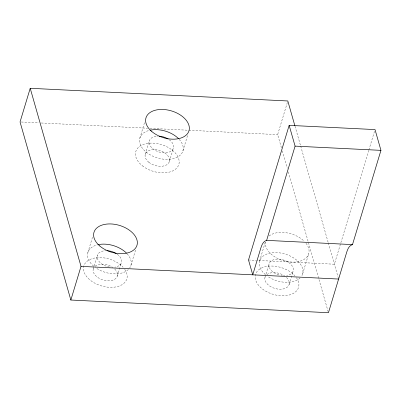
<?xml version="1.0" encoding="UTF-8"?>
<svg xmlns="http://www.w3.org/2000/svg" width="401" height="401" viewBox="0 0 401 401"><rect width="100%" height="100%" fill="white"/><g stroke="black" fill="none" stroke-linecap="round" stroke-linejoin="round"><path stroke-width="0.3" stroke-dasharray="2 1.5" d="M87.864 252.555L92.706 236.515M93.268 268.85L93.974 266.51M94.15 265.923L97.328 255.387M139.864 138.059L144.886 121.428M145.267 154.36L149.332 140.896M117.363 276.068L121.428 262.61M130.896 265.442L135.738 249.407M169.367 161.578L173.433 148.114M182.896 150.951L187.738 134.916M281.427 147.864L277.647 134.631L287.632 101.563M259.597 261.006L265.332 242.004M264.996 277.307L269.061 263.843M289.096 284.525L293.161 271.061M302.63 273.898L308.725 253.703M368.755 150.335L334.374 264.214L256.6 260.384M368.88 149.924L374.514 131.262M21.298 122.009L38.807 122.871M41.308 122.997L147.598 128.23M150.099 128.35L188.239 130.23M188.866 130.26L277.647 134.631M248.51 259.983L255.978 260.354M295.021 126.24L300.509 145.493M300.68 146.094L328.138 242.354M328.314 242.956L338.609 279.051M282.284 150.871L287.261 168.32M288.289 171.929L328.103 311.507M286.464 277.452A12.576 7.83 16.8 0 1 279.417 289.226A12.576 7.83 16.8 0 1 265.362 276.414M266.871 274.62A12.576 7.83 16.8 0 1 284.885 276.139M114.731 268.996A12.576 7.83 16.8 0 1 114.611 279.362A12.576 7.83 16.8 0 1 98.982 278.214A12.576 7.83 16.8 0 1 93.919 267.472M95.137 266.169A12.576 7.83 16.8 0 1 112.846 267.467M179.167 139.322A22.461 13.985 16.8 0 1 173.828 158.535A22.461 13.985 16.8 0 1 143.182 149.222A22.461 13.985 16.8 0 1 149.543 130.32M169.217 139.728A12.576 7.83 16.8 0 1 169.077 152.134A12.576 7.83 16.8 0 1 150.525 146.295A12.576 7.83 16.8 0 1 157.939 136.175M265.462 274.69A22.461 13.985 16.8 0 1 263.673 255.673A22.461 13.985 16.8 0 1 291.587 256.72A22.461 13.985 16.8 0 1 301.662 276.053M300.083 277.993A22.461 13.985 16.8 0 1 267.552 276.299M305.988 243.247A22.461 13.985 16.8 0 1 292.144 262.124A22.461 13.985 16.8 0 1 265.407 242.159M269.036 236.019A22.461 13.985 16.8 0 1 304.334 241.382M278.89 274.961A12.576 7.83 16.8 0 1 270.284 261.753A12.576 7.83 16.8 0 1 289.838 263.367A12.576 7.83 16.8 0 1 286.7 275.607M282.394 275.677A12.576 7.83 16.8 0 1 281.256 275.517M127.167 253.813A22.461 13.985 16.8 0 1 129.663 268.003M128.35 269.542A22.461 13.985 16.8 0 1 95.383 267.532M93.729 266.234A22.461 13.985 16.8 0 1 97.543 244.81M117.217 254.219A12.576 7.83 16.8 0 1 114.967 267.151M109.523 267.061A12.576 7.83 16.8 0 1 97.263 258.023A12.576 7.83 16.8 0 1 105.939 250.67M296.454 277.748A22.461 13.985 16.8 0 1 277.141 295.286A22.461 13.985 16.8 0 1 257.557 270.911A22.461 13.985 16.8 0 1 294.815 275.713M124.721 269.297A22.461 13.985 16.8 0 1 105.408 286.835A22.461 13.985 16.8 0 1 85.824 262.46A22.461 13.985 16.8 0 1 123.082 267.256M148.896 162.31A12.576 7.83 16.8 0 0 169.237 161.959A12.576 7.83 16.8 0 0 153.814 149.638A12.576 7.83 16.8 0 0 148.896 162.31M142.285 165.718A22.461 13.985 16.8 0 0 178.6 165.097A22.461 13.985 16.8 0 0 151.062 143.097A22.461 13.985 16.8 0 0 142.285 165.718"/><path stroke-width="0.6" d="M294.845 125.638L287.813 100.972L30.21 88.29L20.05 121.949L70.847 300.028L328.449 312.71L346.74 252.124C347.692 249.136 349.121 245.452 352.499 244.6L380.95 150.355L375.025 129.583L289.156 125.353L248.51 259.983L252.745 274.825L260.871 247.898C261.823 244.911 263.251 241.227 266.63 240.369L352.499 244.6M70.847 300.028L81.012 266.369L30.21 88.29M266.63 240.369L295.086 146.129L289.156 125.353M295.086 146.129L380.95 150.355M81.012 266.369L338.609 279.051M149.999 130.215A22.461 13.985 16.8 0 1 178.505 138.631M159.012 136.195A12.576 7.83 16.8 0 1 168.204 139.047M97.999 244.705A22.461 13.985 16.8 0 1 126.505 253.121M107.007 250.69A12.576 7.83 16.8 0 1 116.205 253.542M151.688 131.428A22.461 13.985 16.8 0 0 188.49 132.064A22.461 13.985 16.8 0 0 162.255 109.438A22.461 13.985 16.8 0 0 151.688 131.428M99.689 245.923A22.461 13.985 16.8 0 0 136.49 246.56A22.461 13.985 16.8 0 0 110.255 223.928A22.461 13.985 16.8 0 0 99.689 245.923"/></g></svg>
